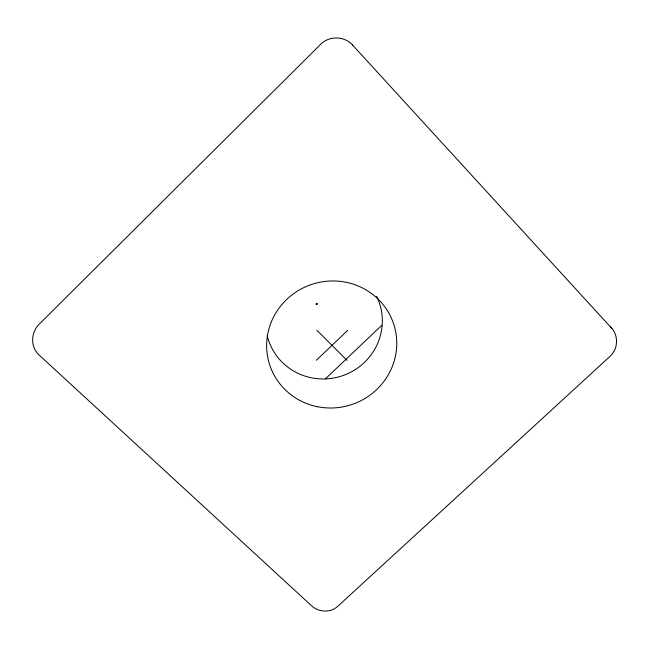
<?xml version="1.0" encoding="UTF-8"?>
<svg xmlns="http://www.w3.org/2000/svg" width="649" height="649" viewBox="0 0 649 649"><rect width="100%" height="100%" fill="white"/><g stroke="black" fill="none" stroke-linecap="round" stroke-linejoin="round"><path stroke-width="0.97" d="M316.079 304.511L317.353 303.294M316.363 360.236L347.677 330.39M325.417 378.838L381.807 325.287M352.594 45.089C344.505 35.946 329.27 35.533 320.72 44.254L38.924 324.435C30.738 332.718 30.276 347.32 39.329 355.214L311.269 605.517C318.408 612.364 330.39 613.175 337.796 606.28L610.214 356.171C618.497 348.667 618.708 334.405 610.385 326.845M316.915 330.268L346.923 360.292M316.104 303.286L317.329 304.519M352.553 45.041L611.902 328.508M376.615 296.293A58.475 57.031 -18.7 0 1 343.313 375.447A58.475 57.031 -18.7 0 1 267.193 335.541M317.507 406.72A65.265 63.318 -18.7 0 0 393.789 324.37A65.265 63.318 -18.7 0 0 283.791 302.369A65.265 63.318 -18.7 0 0 317.507 406.72"/></g></svg>
